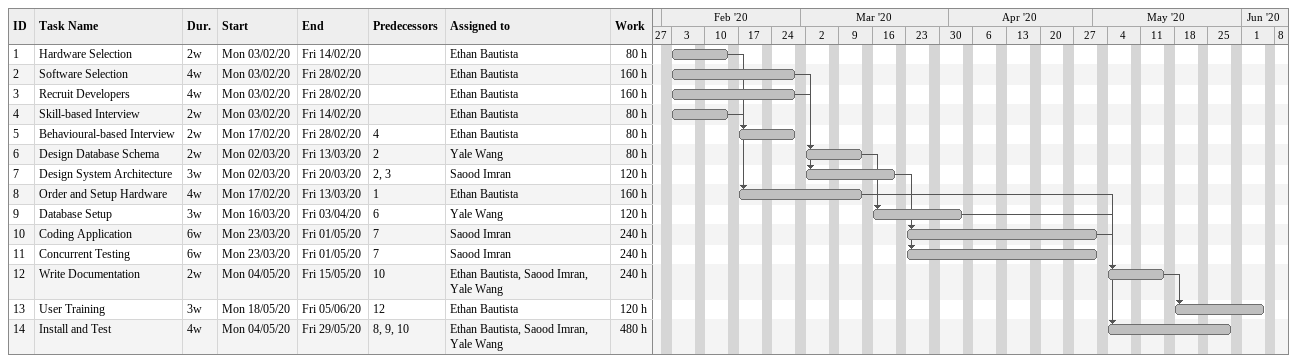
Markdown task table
| ID | Task | Duration | Start | Finish | Predecessors | Resources | Work (h) |
|---|---|---|---|---|---|---|---|
| 1 | Hardware Selection | 2w | 2020-02-03 | 2020-02-14 |  | Ethan Bautista | 80 |
| 2 | Software Selection | 4w | 2020-02-03 | 2020-02-28 |  | Ethan Bautista | 160 |
| 3 | Recruit Developers | 4w | 2020-02-03 | 2020-02-28 |  | Ethan Bautista | 160 |
| 4 | Skill-based Interview | 2w | 2020-02-03 | 2020-02-14 |  | Ethan Bautista | 80 |
| 5 | Behavioural-based Interview | 2w | 2020-02-17 | 2020-02-28 | 4 | Ethan Bautista | 80 |
| 6 | Design Database Schema | 2w | 2020-03-02 | 2020-03-13 | 2 | Yale Wang | 80 |
| 7 | Design System Architecture | 3w | 2020-03-02 | 2020-03-20 | 2, 3 | Saood Imran | 120 |
| 8 | Order and Setup Hardware | 4w | 2020-02-17 | 2020-03-13 | 1 | Ethan Bautista | 160 |
| 9 | Database Setup | 3w | 2020-03-16 | 2020-04-03 | 6 | Yale Wang | 120 |
| 10 | Coding Application | 6w | 2020-03-23 | 2020-05-01 | 7 | Saood Imran | 240 |
| 11 | Concurrent Testing | 6w | 2020-03-23 | 2020-05-01 | 7 | Saood Imran | 240 |
| 12 | Write Documentation | 2w | 2020-05-04 | 2020-05-15 | 10 | Ethan Bautista, Saood Imran, Yale Wang | 240 |
| 13 | User Training | 3w | 2020-05-18 | 2020-06-05 | 12 | Ethan Bautista | 120 |
| 14 | Install and Test | 4w | 2020-05-04 | 2020-05-29 | 8, 9, 10 | Ethan Bautista, Saood Imran, Yale Wang | 480 |
